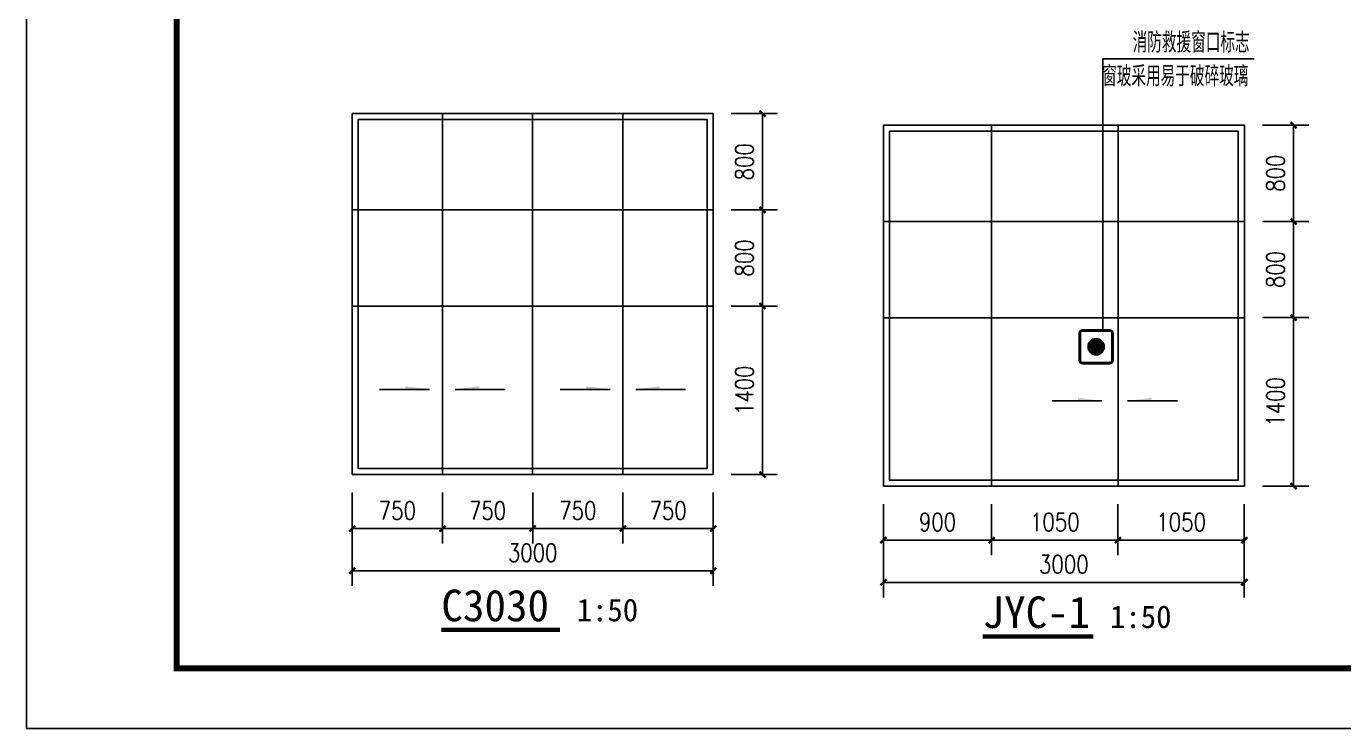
# Model space of a CAD drawing. Extents: x -21908402 to 2288787, y 79687 to 5079726.
# Drawn here: x 2095687 to 2139481, y 79687 to 103035 of the extents above; entities that cross this region are included whole.
import ezdxf

# ---------------------------------------------------------------- set-up
doc = ezdxf.new("R2010")
doc.units = 0
doc.header["$LTSCALE"] = 1000
doc.layers.get('0').update_dxf_attribs({"linetype": 'CONTINUOUS'})
doc.layers.get('DEFPOINTS').update_dxf_attribs({"linetype": 'CONTINUOUS'})
for name, color, linetype in [('DIM_LEAD', 3, 'CONTINUOUS'), ('DIM_SYMB', 3, 'CONTINUOUS'), ('PUB_DIM', 3, 'CONTINUOUS'), ('PUB_TEXT', 7, 'CONTINUOUS'), ('PUB_TITLE', 4, 'CONTINUOUS'), ('WINDOW', 94, 'CONTINUOUS'), ('XF-灭火救援窗', 1, 'CONTINUOUS')]:
    doc.layers.add(name, color=color, linetype=linetype)
doc.styles.add('_TCH_DIM', font='SIMPLEX', dxfattribs={"bigfont": 'GBCBIG'})
doc.styles.add('DIM_FONT', font='simplex.shx', dxfattribs={"width": 0.8})
doc.styles.add('图签宋体', font='simhei.ttf')
doc.dimstyles.new('DIMN50', dxfattribs={"dimscale": 0.5, "dimtxt": 300, "dimasz": 100, "dimexe": 250, "dimexo": 300, "dimgap": 150, "dimtad": 1, "dimdec": 0, "dimzin": 0, "dimtxsty": 'DIM_FONT', "dimblk": 'ARCHTICK', "dimcen": 0.09, "dimclrt": 7, "dimazin": 3, "dimtfac": 1, "dimtdec": 0, "dimtix": 1, "dimtmove": 0, "dimatfit": 3, "dimtolj": 1, "dimtzin": 0})

# ---------------------------------------------------------------- blocks, each defined once
blk = doc.blocks.new('_ARCHTICK')
at = {"color": 0, "linetype": 'BYBLOCK', "const_width": 0.4}
blk.add_lwpolyline([(-0.5, -0.5), (0.5, 0.5)], dxfattribs=at)
blk = doc.blocks.new('*D700')
at = {"layer": 'DEFPOINTS', "color": 0}
for p in [(2287577, 119141), (2287987, 119141), (2287577, 117741)]:
    blk.add_point(p, dxfattribs=at)
at = {"layer": 'PUB_DIM', "color": 0}
for p, q in [((2287727, 119141), (2288112, 119141)), ((2287987, 117741), (2287987, 119141)), ((2287727, 117741), (2288112, 117741))]:
    blk.add_line(p, q, dxfattribs=at)
at = {"layer": 'PUB_DIM', "color": 0, "xscale": 50, "yscale": 50, "zscale": 50}
for p, rotation in [((2287987, 119141), 90), ((2287987, 117741), 270)]:
    blk.add_blockref('_ARCHTICK', p, dxfattribs=dict(at, rotation=rotation))
at = {"layer": 'PUB_DIM', "color": 7, "insert": (2287837, 118441), "char_height": 150, "attachment_point": 5, "rotation": 90, "style": 'DIM_FONT'}
blk.add_mtext('\\A1;1400', dxfattribs=at)
blk = doc.blocks.new('*D701')
at = {"layer": 'DEFPOINTS', "color": 0}
for p in [(2287577, 119941), (2287987, 119941), (2287577, 119141)]:
    blk.add_point(p, dxfattribs=at)
at = {"layer": 'PUB_DIM', "color": 0}
for p, q in [((2287727, 119941), (2288112, 119941)), ((2287987, 119141), (2287987, 119941)), ((2287727, 119141), (2288112, 119141))]:
    blk.add_line(p, q, dxfattribs=at)
at = {"layer": 'PUB_DIM', "color": 0, "xscale": 50, "yscale": 50, "zscale": 50}
for p, rotation in [((2287987, 119941), 90), ((2287987, 119141), 270)]:
    blk.add_blockref('_ARCHTICK', p, dxfattribs=dict(at, rotation=rotation))
at = {"layer": 'PUB_DIM', "color": 7, "insert": (2287837, 119541), "char_height": 150, "attachment_point": 5, "rotation": 90, "style": 'DIM_FONT'}
blk.add_mtext('\\A1;800', dxfattribs=at)
blk = doc.blocks.new('*D702')
at = {"layer": 'DEFPOINTS', "color": 0}
for p in [(2287577, 120741), (2287987, 120741), (2287577, 119941)]:
    blk.add_point(p, dxfattribs=at)
at = {"layer": 'PUB_DIM', "color": 0}
for p, q in [((2287727, 120741), (2288112, 120741)), ((2287987, 119941), (2287987, 120741)), ((2287727, 119941), (2288112, 119941))]:
    blk.add_line(p, q, dxfattribs=at)
at = {"layer": 'PUB_DIM', "color": 0, "xscale": 50, "yscale": 50, "zscale": 50}
for p, rotation in [((2287987, 120741), 90), ((2287987, 119941), 270)]:
    blk.add_blockref('_ARCHTICK', p, dxfattribs=dict(at, rotation=rotation))
at = {"layer": 'PUB_DIM', "color": 7, "insert": (2287837, 120341), "char_height": 150, "attachment_point": 5, "rotation": 90, "style": 'DIM_FONT'}
blk.add_mtext('\\A1;800', dxfattribs=at)
blk = doc.blocks.new('*D703')
at = {"layer": 'DEFPOINTS', "color": 0}
for p in [(2284577, 117741), (2285327, 117741), (2285327, 117292)]:
    blk.add_point(p, dxfattribs=at)
at = {"layer": 'PUB_DIM', "color": 0}
for p, q in [((2284577, 117591), (2284577, 117167)), ((2285327, 117591), (2285327, 117167)), ((2284577, 117292), (2285327, 117292))]:
    blk.add_line(p, q, dxfattribs=at)
at = {"layer": 'PUB_DIM', "color": 0, "xscale": 50, "yscale": 50, "zscale": 50, "rotation": 180}
blk.add_blockref('_ARCHTICK', (2284577, 117292), dxfattribs=at)
at = {"layer": 'PUB_DIM', "color": 0, "xscale": 50, "yscale": 50, "zscale": 50}
blk.add_blockref('_ARCHTICK', (2285327, 117292), dxfattribs=at)
at = {"layer": 'PUB_DIM', "color": 7, "insert": (2284952, 117442), "char_height": 150, "attachment_point": 5, "style": 'DIM_FONT'}
blk.add_mtext('\\A1;750', dxfattribs=at)
blk = doc.blocks.new('*D704')
at = {"layer": 'DEFPOINTS', "color": 0}
for p in [(2285327, 117741), (2286077, 117741), (2286077, 117292)]:
    blk.add_point(p, dxfattribs=at)
at = {"layer": 'PUB_DIM', "color": 0}
for p, q in [((2285327, 117591), (2285327, 117167)), ((2286077, 117591), (2286077, 117167)), ((2285327, 117292), (2286077, 117292))]:
    blk.add_line(p, q, dxfattribs=at)
at = {"layer": 'PUB_DIM', "color": 0, "xscale": 50, "yscale": 50, "zscale": 50, "rotation": 180}
blk.add_blockref('_ARCHTICK', (2285327, 117292), dxfattribs=at)
at = {"layer": 'PUB_DIM', "color": 0, "xscale": 50, "yscale": 50, "zscale": 50}
blk.add_blockref('_ARCHTICK', (2286077, 117292), dxfattribs=at)
at = {"layer": 'PUB_DIM', "color": 7, "insert": (2285702, 117442), "char_height": 150, "attachment_point": 5, "style": 'DIM_FONT'}
blk.add_mtext('\\A1;750', dxfattribs=at)
blk = doc.blocks.new('*D705')
at = {"layer": 'DEFPOINTS', "color": 0}
for p in [(2286077, 117741), (2286827, 117741), (2286827, 117292)]:
    blk.add_point(p, dxfattribs=at)
at = {"layer": 'PUB_DIM', "color": 0}
for p, q in [((2286077, 117591), (2286077, 117167)), ((2286827, 117591), (2286827, 117167)), ((2286077, 117292), (2286827, 117292))]:
    blk.add_line(p, q, dxfattribs=at)
at = {"layer": 'PUB_DIM', "color": 0, "xscale": 50, "yscale": 50, "zscale": 50, "rotation": 180}
blk.add_blockref('_ARCHTICK', (2286077, 117292), dxfattribs=at)
at = {"layer": 'PUB_DIM', "color": 0, "xscale": 50, "yscale": 50, "zscale": 50}
blk.add_blockref('_ARCHTICK', (2286827, 117292), dxfattribs=at)
at = {"layer": 'PUB_DIM', "color": 7, "insert": (2286452, 117442), "char_height": 150, "attachment_point": 5, "style": 'DIM_FONT'}
blk.add_mtext('\\A1;750', dxfattribs=at)
blk = doc.blocks.new('*D706')
at = {"layer": 'DEFPOINTS', "color": 0}
for p in [(2286827, 117741), (2287577, 117741), (2287577, 117292)]:
    blk.add_point(p, dxfattribs=at)
at = {"layer": 'PUB_DIM', "color": 0}
for p, q in [((2286827, 117591), (2286827, 117167)), ((2287577, 117591), (2287577, 117167)), ((2286827, 117292), (2287577, 117292))]:
    blk.add_line(p, q, dxfattribs=at)
at = {"layer": 'PUB_DIM', "color": 0, "xscale": 50, "yscale": 50, "zscale": 50, "rotation": 180}
blk.add_blockref('_ARCHTICK', (2286827, 117292), dxfattribs=at)
at = {"layer": 'PUB_DIM', "color": 0, "xscale": 50, "yscale": 50, "zscale": 50}
blk.add_blockref('_ARCHTICK', (2287577, 117292), dxfattribs=at)
at = {"layer": 'PUB_DIM', "color": 7, "insert": (2287202, 117442), "char_height": 150, "attachment_point": 5, "style": 'DIM_FONT'}
blk.add_mtext('\\A1;750', dxfattribs=at)
blk = doc.blocks.new('*D707')
at = {"layer": 'DEFPOINTS', "color": 0}
for p in [(2284577, 117741), (2287577, 117741), (2287577, 116941)]:
    blk.add_point(p, dxfattribs=at)
at = {"layer": 'PUB_DIM', "color": 0}
for p, q in [((2284577, 117591), (2284577, 116816)), ((2287577, 117591), (2287577, 116816)), ((2284577, 116941), (2287577, 116941))]:
    blk.add_line(p, q, dxfattribs=at)
at = {"layer": 'PUB_DIM', "color": 0, "xscale": 50, "yscale": 50, "zscale": 50, "rotation": 180}
blk.add_blockref('_ARCHTICK', (2284577, 116941), dxfattribs=at)
at = {"layer": 'PUB_DIM', "color": 0, "xscale": 50, "yscale": 50, "zscale": 50}
blk.add_blockref('_ARCHTICK', (2287577, 116941), dxfattribs=at)
at = {"layer": 'PUB_DIM', "color": 7, "insert": (2286077, 117091), "char_height": 150, "attachment_point": 5, "style": 'DIM_FONT'}
blk.add_mtext('\\A1;3000', dxfattribs=at)
blk = doc.blocks.new('*D708')
at = {"layer": 'DEFPOINTS', "color": 0}
for p in [(2293845, 119141), (2294255, 119141), (2293845, 117741)]:
    blk.add_point(p, dxfattribs=at)
at = {"layer": 'PUB_DIM', "color": 0}
for p, q in [((2293995, 119141), (2294380, 119141)), ((2294255, 117741), (2294255, 119141)), ((2293995, 117741), (2294380, 117741))]:
    blk.add_line(p, q, dxfattribs=at)
at = {"layer": 'PUB_DIM', "color": 0, "xscale": 50, "yscale": 50, "zscale": 50}
for p, rotation in [((2294255, 119141), 90), ((2294255, 117741), 270)]:
    blk.add_blockref('_ARCHTICK', p, dxfattribs=dict(at, rotation=rotation))
at = {"layer": 'PUB_DIM', "color": 7, "insert": (2294105, 118441), "char_height": 150, "attachment_point": 5, "rotation": 90, "style": 'DIM_FONT'}
blk.add_mtext('\\A1;1400', dxfattribs=at)
blk = doc.blocks.new('*D709')
at = {"layer": 'DEFPOINTS', "color": 0}
for p in [(2293845, 119941), (2294255, 119941), (2293845, 119141)]:
    blk.add_point(p, dxfattribs=at)
at = {"layer": 'PUB_DIM', "color": 0}
for p, q in [((2293995, 119941), (2294380, 119941)), ((2294255, 119141), (2294255, 119941)), ((2293995, 119141), (2294380, 119141))]:
    blk.add_line(p, q, dxfattribs=at)
at = {"layer": 'PUB_DIM', "color": 0, "xscale": 50, "yscale": 50, "zscale": 50}
for p, rotation in [((2294255, 119941), 90), ((2294255, 119141), 270)]:
    blk.add_blockref('_ARCHTICK', p, dxfattribs=dict(at, rotation=rotation))
at = {"layer": 'PUB_DIM', "color": 7, "insert": (2294105, 119541), "char_height": 150, "attachment_point": 5, "rotation": 90, "style": 'DIM_FONT'}
blk.add_mtext('\\A1;800', dxfattribs=at)
blk = doc.blocks.new('*D710')
at = {"layer": 'DEFPOINTS', "color": 0}
for p in [(2293845, 120741), (2294255, 120741), (2293845, 119941)]:
    blk.add_point(p, dxfattribs=at)
at = {"layer": 'PUB_DIM', "color": 0}
for p, q in [((2293995, 120741), (2294380, 120741)), ((2294255, 119941), (2294255, 120741)), ((2293995, 119941), (2294380, 119941))]:
    blk.add_line(p, q, dxfattribs=at)
at = {"layer": 'PUB_DIM', "color": 0, "xscale": 50, "yscale": 50, "zscale": 50}
for p, rotation in [((2294255, 120741), 90), ((2294255, 119941), 270)]:
    blk.add_blockref('_ARCHTICK', p, dxfattribs=dict(at, rotation=rotation))
at = {"layer": 'PUB_DIM', "color": 7, "insert": (2294105, 120341), "char_height": 150, "attachment_point": 5, "rotation": 90, "style": 'DIM_FONT'}
blk.add_mtext('\\A1;800', dxfattribs=at)
blk = doc.blocks.new('*D711')
at = {"layer": 'DEFPOINTS', "color": 0}
for p in [(2290845, 117741), (2291745, 117741), (2291745, 117292)]:
    blk.add_point(p, dxfattribs=at)
at = {"layer": 'PUB_DIM', "color": 0}
for p, q in [((2290845, 117591), (2290845, 117167)), ((2291745, 117591), (2291745, 117167)), ((2290845, 117292), (2291745, 117292))]:
    blk.add_line(p, q, dxfattribs=at)
at = {"layer": 'PUB_DIM', "color": 0, "xscale": 50, "yscale": 50, "zscale": 50, "rotation": 180}
blk.add_blockref('_ARCHTICK', (2290845, 117292), dxfattribs=at)
at = {"layer": 'PUB_DIM', "color": 0, "xscale": 50, "yscale": 50, "zscale": 50}
blk.add_blockref('_ARCHTICK', (2291745, 117292), dxfattribs=at)
at = {"layer": 'PUB_DIM', "color": 7, "insert": (2291295, 117442), "char_height": 150, "attachment_point": 5, "style": 'DIM_FONT'}
blk.add_mtext('\\A1;900', dxfattribs=at)
blk = doc.blocks.new('*D712')
at = {"layer": 'DEFPOINTS', "color": 0}
for p in [(2291745, 117741), (2292795, 117741), (2292795, 117292)]:
    blk.add_point(p, dxfattribs=at)
at = {"layer": 'PUB_DIM', "color": 0}
for p, q in [((2291745, 117591), (2291745, 117167)), ((2292795, 117591), (2292795, 117167)), ((2291745, 117292), (2292795, 117292))]:
    blk.add_line(p, q, dxfattribs=at)
at = {"layer": 'PUB_DIM', "color": 0, "xscale": 50, "yscale": 50, "zscale": 50, "rotation": 180}
blk.add_blockref('_ARCHTICK', (2291745, 117292), dxfattribs=at)
at = {"layer": 'PUB_DIM', "color": 0, "xscale": 50, "yscale": 50, "zscale": 50}
blk.add_blockref('_ARCHTICK', (2292795, 117292), dxfattribs=at)
at = {"layer": 'PUB_DIM', "color": 7, "insert": (2292270, 117442), "char_height": 150, "attachment_point": 5, "style": 'DIM_FONT'}
blk.add_mtext('\\A1;1050', dxfattribs=at)
blk = doc.blocks.new('*D713')
at = {"layer": 'DEFPOINTS', "color": 0}
for p in [(2292795, 117741), (2293845, 117741), (2293845, 117292)]:
    blk.add_point(p, dxfattribs=at)
at = {"layer": 'PUB_DIM', "color": 0}
for p, q in [((2292795, 117591), (2292795, 117167)), ((2293845, 117591), (2293845, 117167)), ((2292795, 117292), (2293845, 117292))]:
    blk.add_line(p, q, dxfattribs=at)
at = {"layer": 'PUB_DIM', "color": 0, "xscale": 50, "yscale": 50, "zscale": 50, "rotation": 180}
blk.add_blockref('_ARCHTICK', (2292795, 117292), dxfattribs=at)
at = {"layer": 'PUB_DIM', "color": 0, "xscale": 50, "yscale": 50, "zscale": 50}
blk.add_blockref('_ARCHTICK', (2293845, 117292), dxfattribs=at)
at = {"layer": 'PUB_DIM', "color": 7, "insert": (2293320, 117442), "char_height": 150, "attachment_point": 5, "style": 'DIM_FONT'}
blk.add_mtext('\\A1;1050', dxfattribs=at)
blk = doc.blocks.new('*D714')
at = {"layer": 'DEFPOINTS', "color": 0}
for p in [(2290845, 117741), (2293845, 117741), (2293845, 116941)]:
    blk.add_point(p, dxfattribs=at)
at = {"layer": 'PUB_DIM', "color": 0}
for p, q in [((2290845, 117591), (2290845, 116816)), ((2293845, 117591), (2293845, 116816)), ((2290845, 116941), (2293845, 116941))]:
    blk.add_line(p, q, dxfattribs=at)
at = {"layer": 'PUB_DIM', "color": 0, "xscale": 50, "yscale": 50, "zscale": 50, "rotation": 180}
blk.add_blockref('_ARCHTICK', (2290845, 116941), dxfattribs=at)
at = {"layer": 'PUB_DIM', "color": 0, "xscale": 50, "yscale": 50, "zscale": 50}
blk.add_blockref('_ARCHTICK', (2293845, 116941), dxfattribs=at)
at = {"layer": 'PUB_DIM', "color": 7, "insert": (2292345, 117091), "char_height": 150, "attachment_point": 5, "style": 'DIM_FONT'}
blk.add_mtext('\\A1;3000', dxfattribs=at)
blk = doc.blocks.new('XF-灭火救援窗图例')
at = {"layer": 'XF-灭火救援窗'}
h = blk.add_hatch(color=256, dxfattribs=at)
h.dxf.hatch_style = 1
h.paths.add_polyline_path([(0, 110, 1), (0, 350, 1)])
for points in [[(-200, -20), (200, -20, 0.414214), (250, 30), (250, 430, 0.414214), (200, 480), (-200, 480, 0.414214), (-250, 430), (-250, 30, 0.414214)], [(-210, 0), (210, 0, 0.414214), (230, 20), (230, 440, 0.414214), (210, 460), (-210, 460, 0.414214), (-230, 440), (-230, 20, 0.414214)]]:
    blk.add_lwpolyline(points, format="xyb", close=True, dxfattribs=at)
for points in [[(0, 350, 1), (0, 110, 30.793651)], [(0, 350, -1), (0, 110, -30.793651)]]:
    blk.add_lwpolyline(points, format="xyb", dxfattribs=at)
blk = doc.blocks.new('C3030')
at = {"layer": 'DIM_SYMB'}
for points in [[(2285219.7, 118449.1), (2285019.7, 118449.1), (2285019.7, 118475.8)], [(2285433.5, 118449.1), (2285633.5, 118449.1), (2285633.5, 118475.8)], [(2286719.7, 118449.1), (2286519.7, 118449.1), (2286519.7, 118475.8)], [(2286933.5, 118449.1), (2287133.5, 118449.1), (2287133.5, 118475.8)]]:
    blk.add_hatch(color=256, dxfattribs=at).paths.add_polyline_path(points)
for points in [[(2284804.8, 118449.1), (2285219.7, 118449.1)], [(2285848.3, 118449.1), (2285433.5, 118449.1)], [(2286304.8, 118449.1), (2286719.7, 118449.1)], [(2287348.3, 118449.1), (2286933.5, 118449.1)]]:
    blk.add_lwpolyline(points, dxfattribs=at)
at = {"layer": 'WINDOW'}
for p, q in [((2284576.6, 120740.7), (2287576.6, 120740.7)), ((2284576.6, 117740.7), (2284576.6, 120740.7)), ((2285326.6, 120740.7), (2285326.6, 117740.7)), ((2286076.6, 120740.7), (2286076.6, 117740.7)), ((2286826.6, 120740.7), (2286826.6, 117740.7)), ((2287576.6, 120740.7), (2287576.6, 117740.7)), ((2284576.6, 119940.7), (2287576.6, 119940.7)), ((2284576.6, 119140.7), (2287576.6, 119140.7)), ((2287576.6, 117740.7), (2284576.6, 117740.7))]:
    blk.add_line(p, q, dxfattribs=at)
blk.add_lwpolyline([(2284626.6, 120690.7), (2287526.6, 120690.7), (2287526.6, 117790.7), (2284626.6, 117790.7)], close=True, dxfattribs=at)
at = {"layer": 'PUB_DIM'}
for p1, p2, distance, picture, middle in [((2287576.6, 119940.7), (2287576.6, 120740.7), -410.2, '*D702', (2287836.8, 120340.7)), ((2287576.6, 119140.7), (2287576.6, 119940.7), -410.2, '*D701', (2287836.8, 119540.7)), ((2287576.6, 117740.7), (2287576.6, 119140.7), -410.2, '*D700', (2287836.8, 118440.7)), ((2284576.6, 117740.7), (2285326.6, 117740.7), -449, '*D703', (2284951.6, 117441.6)), ((2284576.6, 117740.7), (2287576.6, 117740.7), -800, '*D707', (2286076.6, 117090.7)), ((2285326.6, 117740.7), (2286076.6, 117740.7), -449, '*D704', (2285701.6, 117441.6)), ((2286076.6, 117740.7), (2286826.6, 117740.7), -449, '*D705', (2286451.6, 117441.6)), ((2286826.6, 117740.7), (2287576.6, 117740.7), -449, '*D706', (2287201.6, 117441.6))]:
    dim = blk.add_aligned_dim(p1=p1, p2=p2, distance=distance, dimstyle='DIMN50', dxfattribs=at)
    dim.commit()
    dim.dimension.update_dxf_attribs({"geometry": picture, "text_midpoint": middle})
blk = doc.blocks.new('JYC')
at = {"layer": 'DIM_SYMB'}
for points in [[(2292661.6, 118449.1), (2292461.6, 118449.1), (2292461.6, 118475.8)], [(2292875.4, 118449.1), (2293075.4, 118449.1), (2293075.4, 118475.8)]]:
    blk.add_hatch(color=256, dxfattribs=at).paths.add_polyline_path(points)
for points in [[(2292246.7, 118449.1), (2292661.6, 118449.1)], [(2293290.2, 118449.1), (2292875.4, 118449.1)]]:
    blk.add_lwpolyline(points, dxfattribs=at)
at = {"layer": 'WINDOW'}
for p, q in [((2290845.1, 120740.7), (2293845.1, 120740.7)), ((2290845.1, 117740.7), (2290845.1, 120740.7)), ((2291745.1, 120740.7), (2291745.1, 117740.7)), ((2292795.1, 120740.7), (2292795.1, 117740.7)), ((2293845.1, 120740.7), (2293845.1, 117740.7)), ((2290845.1, 119940.7), (2293845.1, 119940.7)), ((2290845.1, 119140.7), (2293845.1, 119140.7)), ((2293845.1, 117740.7), (2290845.1, 117740.7))]:
    blk.add_line(p, q, dxfattribs=at)
blk.add_lwpolyline([(2290895.1, 120690.7), (2293795.1, 120690.7), (2293795.1, 117790.7), (2290895.1, 117790.7)], close=True, dxfattribs=at)
at = {"layer": 'PUB_DIM'}
for p1, p2, distance, picture, middle in [((2293845.1, 119940.7), (2293845.1, 120740.7), -410.2, '*D710', (2294105.4, 120340.7)), ((2293845.1, 119140.7), (2293845.1, 119940.7), -410.2, '*D709', (2294105.4, 119540.7)), ((2293845.1, 117740.7), (2293845.1, 119140.7), -410.2, '*D708', (2294105.4, 118440.7)), ((2290845.1, 117740.7), (2291745.1, 117740.7), -449, '*D711', (2291295.1, 117441.6)), ((2290845.1, 117740.7), (2293845.1, 117740.7), -800, '*D714', (2292345.1, 117090.7)), ((2291745.1, 117740.7), (2292795.1, 117740.7), -449, '*D712', (2292270.1, 117441.6)), ((2292795.1, 117740.7), (2293845.1, 117740.7), -449, '*D713', (2293320.1, 117441.6))]:
    dim = blk.add_aligned_dim(p1=p1, p2=p2, distance=distance, dimstyle='DIMN50', dxfattribs=at)
    dim.commit()
    dim.dimension.update_dxf_attribs({"geometry": picture, "text_midpoint": middle})

msp = doc.modelspace()

# ---------------------------------------------------------------- linework, layer by layer
at = {"layer": 'DIM_LEAD'}
for p, q in [((2131478.4, 92945.4), (2131478.4, 101951.2)), ((2131478.4, 101951.2), (2136503.1, 101951.2))]:
    msp.add_line(p, q, dxfattribs=at)
at = {"layer": 'DIM_SYMB', "const_width": 140}
for points in [[(2109486.3, 82970.6), (2113422.9, 82970.6)], [(2127477.7, 82752.4), (2131154.3, 82752.4)]]:
    msp.add_lwpolyline(points, dxfattribs=at)
at = {"layer": 'PUB_TITLE'}
msp.add_lwpolyline([(2095686.8, 79687.5), (2263886.8, 79687.5), (2263886.8, 198487.5), (2095686.8, 198487.5)], close=True, dxfattribs=at)
at = {"layer": 'PUB_TITLE', "const_width": 200}
msp.add_lwpolyline([(2100686.8, 81687.5), (2261886.8, 81687.5), (2261886.8, 196487.5), (2100686.8, 196487.5)], close=True, dxfattribs=at)

# ---------------------------------------------------------------- block references
at = {"xscale": 4, "yscale": 4, "zscale": 4}
for name, p in [('C3030', (-7031787.5, -382829.2)), ('JYC', (-7039201.5, -383212.4))]:
    msp.add_blockref(name, p, dxfattribs=at)
at = {"layer": 'XF-灭火救援窗', "xscale": -2.25, "yscale": 2.25, "zscale": 2.25}
msp.add_blockref('XF-灭火救援窗图例', (2131252.2, 91865.4), dxfattribs=at)

# ---------------------------------------------------------------- texts
at = {"layer": 'PUB_TEXT'}
for s, height, style, p in [('消防救援窗口标志', 675.18, '_TCH_DIM', (2132465.5, 102161.2)), ('窗玻采用易于破碎玻璃', 675.18, '_TCH_DIM', (2131452.7, 101041.2)), ('C3030', 1051.48, '图签宋体', (2109486.3, 83256.5)), ('JYC-1', 1051.48, '图签宋体', (2127477.7, 83032.4)), ('1:50', 751.05, '图签宋体', (2113982.9, 83256.5)), ('1:50', 751.05, '图签宋体', (2131714.3, 83032.4))]:
    msp.add_text(s, height=height, dxfattribs=dict(at, style=style)).set_placement(p)

doc.saveas('drawing.dxf')
